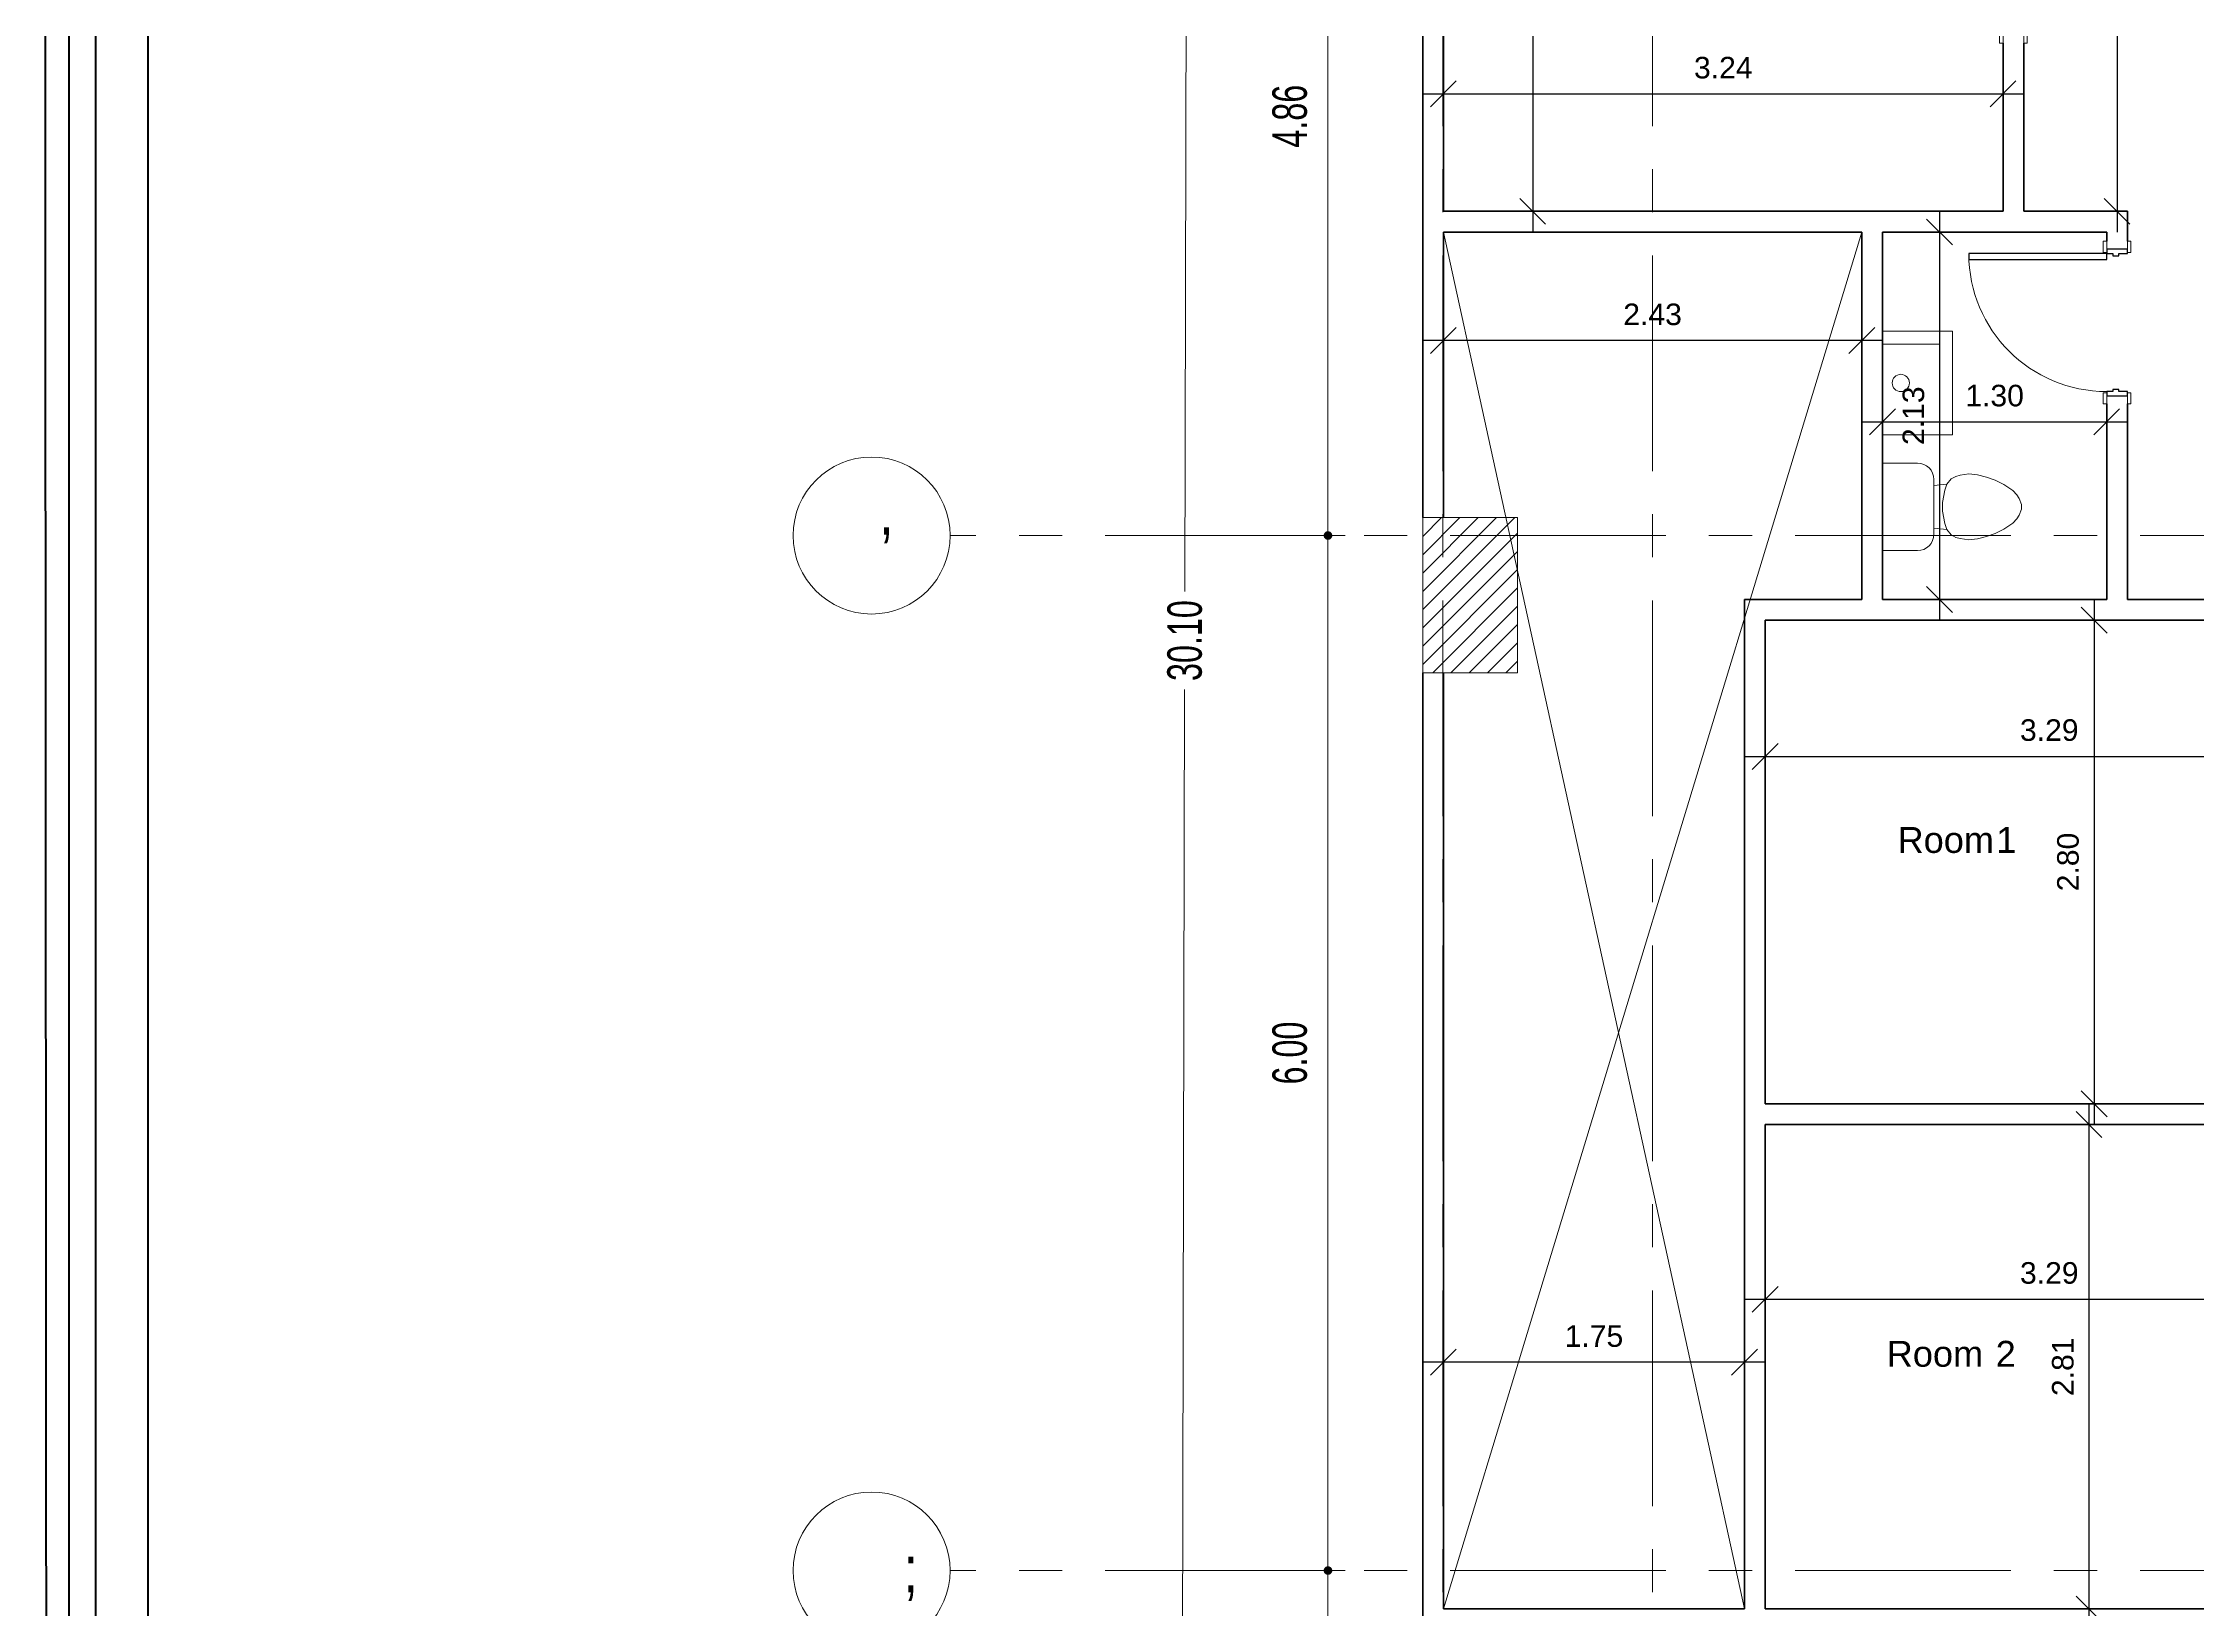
# Model space of a CAD drawing. Header units: metres. Extents: x -22 to 97, y 34 to 77.
# Drawn here: x -22.31 to -9.83, y 50.75 to 59.83 of the extents above; entities that cross this region are included whole.
import ezdxf

# ---------------------------------------------------------------- set-up
doc = ezdxf.new("R2010")
doc.units = ezdxf.units.M
doc.linetypes.add('CENTER', pattern=[2, 1.25, -0.25, 0.25, -0.25])
for name, color, linetype, lineweight in [('A-ANNO-DIMS', 211, 'Continuous', 9), ('A-DETL-THIN', 151, 'Continuous', 18), ('A-DOOR', 31, 'Continuous', 18), ('A-DOOR-FRAM', 31, 'Continuous', 25), ('AXIS', 251, 'CENTER', 5), ('COL', 4, 'Continuous', 15), ('G-ANNO-TEXT', 231, 'Continuous', 9), ('G-ANNO-TTLB-MEDM', 33, 'Continuous', 70), ('I-WALL', 2, 'Continuous', 18), ('P-SANR-FIXT', 6, 'Continuous', 18), ('S-COLS', 52, 'Continuous', 18)]:
    doc.layers.add(name, color=color, linetype=linetype, lineweight=lineweight)
doc.layers.add('text', color=3, linetype='Continuous')
doc.styles.add('_STYLE', font='XARB.SHX', dxfattribs={"width": 0.8, "height": 0.15})
doc.styles.add('Arial', font='arial.ttf', dxfattribs={"height": 0.15})
doc.styles.add('Arial_1', font='arial.ttf', dxfattribs={"height": 0.125})
doc.styles.add('xarab', font='xarab.shx', dxfattribs={"width": 0.7})
doc.dimstyles.new('ARAB', dxfattribs={"dimtxt": 0.2, "dimasz": 0.04, "dimexe": 0.1, "dimexo": 0.2, "dimgap": 0.09, "dimtad": 1, "dimzin": 0, "dimdsep": 46, "dimtxsty": 'xarab', "dimblk1": 'DOT', "dimblk2": 'DOT', "dimsah": 1, "dimcen": 0.09, "dimclrd": 1, "dimclre": 8, "dimclrt": 2, "dimadec": 0, "dimazin": 0, "dimtfac": 1, "dimtmove": 2, "dimatfit": 3, "dimldrblk": 'DOT', "dimfxl": 0, "dimtolj": 1, "dimtzin": 0, "dimarcsym": 0})
doc.dimstyles.new('Diagonal_-_2_5mm_Arial', dxfattribs={"dimscale": 0.3048, "dimtxt": 0.127532, "dimasz": 0.492126, "dimexe": 0.393701, "dimexo": 0.246063, "dimgap": 0.287073, "dimtad": 1, "dimrnd": 0.01, "dimzin": 0, "dimdsep": 46, "dimtxsty": 'Arial_1', "dimblk1": 'OBLIQUE', "dimblk2": 'OBLIQUE', "dimsah": 1, "dimcen": 0.09, "dimdle": 0.393701, "dimazin": 0, "dimtfac": 1, "dimtdec": 4, "dimtix": 1, "dimtmove": 0, "dimatfit": 3, "dimfxl": 0, "dimtvp": 1, "dimtolj": 1, "dimtzin": 0, "dimarcsym": 0})

# ---------------------------------------------------------------- blocks, each defined once
blk = doc.blocks.new('M_Door-Interior-Single-1_Panel-Wood - 80-478616-01 Ground Floor Copy 1')
at = {"layer": 'A-DOOR', "lineweight": 25}
for p, q in [((0.4, 0.856825), (0.365, 0.856825)), ((0.365, 0.856825), (0.365, 0.056825)), ((0.4, 0.056825), (0.4, 0.856825)), ((0.365, 0.056825), (0.4, 0.056825))]:
    blk.add_line(p, q, dxfattribs=at)
at = {"layer": 'A-DOOR'}
for p, q in [((-0.40635, 0.076825), (-0.47135, 0.076825)), ((-0.47135, 0.076825), (-0.47135, 0.056825)), ((-0.47135, 0.056825), (-0.40635, 0.056825)), ((-0.40635, 0.056825), (-0.40635, 0.076825)), ((0.47135, 0.076825), (0.40635, 0.076825)), ((0.40635, 0.076825), (0.40635, 0.056825)), ((0.40635, 0.056825), (0.47135, 0.056825)), ((0.47135, 0.056825), (0.47135, 0.076825)), ((-0.40635, -0.063175), (-0.47135, -0.063175)), ((-0.47135, -0.063175), (-0.47135, -0.083175)), ((-0.47135, -0.083175), (-0.40635, -0.083175)), ((-0.40635, -0.083175), (-0.40635, -0.063175)), ((0.47135, -0.063175), (0.40635, -0.063175)), ((0.40635, -0.063175), (0.40635, -0.083175)), ((0.40635, -0.083175), (0.47135, -0.083175)), ((0.47135, -0.083175), (0.47135, -0.063175))]:
    blk.add_line(p, q, dxfattribs=at)
blk.add_arc((0.4, 0.056825), 0.8, 90, 180, dxfattribs=at)
at = {"layer": 'A-DOOR-FRAM'}
for p, q in [((-0.4, 0.056825), (-0.425, 0.056825)), ((-0.425, 0.056825), (-0.425, -0.063175)), ((-0.4, 0.021825), (-0.4, 0.056825)), ((-0.3873, 0.021825), (-0.4, 0.021825)), ((-0.3873, -0.0131), (-0.3873, 0.021825)), ((0.4, 0.021825), (0.3873, 0.021825)), ((0.3873, 0.021825), (0.3873, -0.0131)), ((0.4, 0.056825), (0.4, 0.021825)), ((0.425, 0.056825), (0.4, 0.056825)), ((0.425, -0.063175), (0.425, 0.056825)), ((-0.425, -0.063175), (-0.4, -0.063175)), ((-0.4, -0.063175), (-0.4, -0.0131)), ((-0.4, -0.0131), (-0.3873, -0.0131)), ((0.3873, -0.0131), (0.4, -0.0131)), ((0.4, -0.0131), (0.4, -0.063175)), ((0.4, -0.063175), (0.425, -0.063175))]:
    blk.add_line(p, q, dxfattribs=at)
blk = doc.blocks.new('_Oblique')
at = {"color": 0, "linetype": 'ByBlock', "lineweight": -2}
blk.add_line((-0.5, -0.5), (0.5, 0.5), dxfattribs=at)
blk = doc.blocks.new('*D670')
at = {"layer": 'A-ANNO-DIMS', "color": 0, "lineweight": -2}
for p, q in [((-13.677, 61.427), (-13.677, 58.735)), ((-13.646, 61.307), (-13.797, 61.307)), ((-13.646, 58.855), (-13.797, 58.855))]:
    blk.add_line(p, q, dxfattribs=at)
at = {"layer": 'Defpoints', "color": 0}
for p in [(-13.571, 61.307), (-13.677, 58.855), (-13.571, 58.855)]:
    blk.add_point(p, dxfattribs=at)
at = {"layer": 'A-ANNO-DIMS', "color": 0, "lineweight": -2, "xscale": 0.15, "yscale": 0.15, "zscale": 0.15}
for p, rotation in [((-13.677, 61.307), 90), ((-13.677, 58.855), 270)]:
    blk.add_blockref('_Oblique', p, dxfattribs=dict(at, rotation=rotation))
at = {"layer": 'A-ANNO-DIMS', "color": 0, "insert": (-13.829, 60.081), "char_height": 0.125, "attachment_point": 5, "rotation": 90, "style": 'Arial_1'}
blk.add_mtext('\\A1;2.45', dxfattribs=at)
blk = doc.blocks.new('*D671')
at = {"layer": 'A-ANNO-DIMS', "color": 0, "lineweight": -2}
for p, q in [((-11.769, 57.635), (-10.229, 57.635)), ((-11.649, 57.666), (-11.649, 57.515)), ((-10.349, 57.666), (-10.349, 57.515))]:
    blk.add_line(p, q, dxfattribs=at)
at = {"layer": 'Defpoints', "color": 0}
for p in [(-11.649, 57.741), (-10.349, 57.741), (-10.349, 57.635)]:
    blk.add_point(p, dxfattribs=at)
at = {"layer": 'A-ANNO-DIMS', "color": 0, "lineweight": -2, "xscale": 0.15, "yscale": 0.15, "zscale": 0.15, "rotation": 180}
blk.add_blockref('_Oblique', (-11.649, 57.635), dxfattribs=at)
at = {"layer": 'A-ANNO-DIMS', "color": 0, "lineweight": -2, "xscale": 0.15, "yscale": 0.15, "zscale": 0.15}
blk.add_blockref('_Oblique', (-10.349, 57.635), dxfattribs=at)
at = {"layer": 'A-ANNO-DIMS', "color": 0, "insert": (-10.999, 57.786), "char_height": 0.125, "attachment_point": 5, "style": 'Arial_1'}
blk.add_mtext('\\A1;1.30', dxfattribs=at)
blk = doc.blocks.new('*D729')
at = {"layer": 'A-ANNO-DIMS', "color": 0, "lineweight": -2}
for p, q in [((-10.289, 62.541), (-10.289, 58.735)), ((-10.258, 62.421), (-10.409, 62.421)), ((-10.258, 58.855), (-10.409, 58.855))]:
    blk.add_line(p, q, dxfattribs=at)
at = {"layer": 'Defpoints', "color": 0}
for p in [(-10.183, 62.421), (-10.289, 58.855), (-10.183, 58.855)]:
    blk.add_point(p, dxfattribs=at)
at = {"layer": 'A-ANNO-DIMS', "color": 0, "lineweight": -2, "xscale": 0.15, "yscale": 0.15, "zscale": 0.15}
for p, rotation in [((-10.289, 62.421), 90), ((-10.289, 58.855), 270)]:
    blk.add_blockref('_Oblique', p, dxfattribs=dict(at, rotation=rotation))
at = {"layer": 'A-ANNO-DIMS', "color": 0, "insert": (-10.44, 60.638), "char_height": 0.125, "attachment_point": 5, "rotation": 90, "style": 'Arial_1'}
blk.add_mtext('\\A1;3.57', dxfattribs=at)
blk = doc.blocks.new('*D749')
at = {"layer": 'A-ANNO-DIMS', "color": 0, "lineweight": -2}
for p, q in [((-14.195, 59.567), (-14.195, 59.416)), ((-10.95, 59.567), (-10.95, 59.416)), ((-14.315, 59.536), (-10.83, 59.536))]:
    blk.add_line(p, q, dxfattribs=at)
at = {"layer": 'Defpoints', "color": 0}
for p in [(-14.195, 59.642), (-10.95, 59.642), (-10.95, 59.536)]:
    blk.add_point(p, dxfattribs=at)
at = {"layer": 'A-ANNO-DIMS', "color": 0, "lineweight": -2, "xscale": 0.15, "yscale": 0.15, "zscale": 0.15, "rotation": 180}
blk.add_blockref('_Oblique', (-14.195, 59.536), dxfattribs=at)
at = {"layer": 'A-ANNO-DIMS', "color": 0, "lineweight": -2, "xscale": 0.15, "yscale": 0.15, "zscale": 0.15}
blk.add_blockref('_Oblique', (-10.95, 59.536), dxfattribs=at)
at = {"layer": 'A-ANNO-DIMS', "color": 0, "insert": (-12.572, 59.687), "char_height": 0.125, "attachment_point": 5, "style": 'Arial_1'}
blk.add_mtext('\\A1;3.24', dxfattribs=at)
blk = doc.blocks.new('*D758')
at = {"layer": 'A-ANNO-DIMS', "color": 0, "lineweight": -2}
for p, q in [((-11.318, 58.855), (-11.318, 56.485)), ((-11.287, 58.735), (-11.438, 58.735)), ((-11.287, 56.605), (-11.438, 56.605))]:
    blk.add_line(p, q, dxfattribs=at)
at = {"layer": 'Defpoints', "color": 0}
for p in [(-11.212, 58.735), (-11.318, 56.605), (-11.212, 56.605)]:
    blk.add_point(p, dxfattribs=at)
at = {"layer": 'A-ANNO-DIMS', "color": 0, "lineweight": -2, "xscale": 0.15, "yscale": 0.15, "zscale": 0.15}
for p, rotation in [((-11.318, 58.735), 90), ((-11.318, 56.605), 270)]:
    blk.add_blockref('_Oblique', p, dxfattribs=dict(at, rotation=rotation))
at = {"layer": 'A-ANNO-DIMS', "color": 0, "insert": (-11.469, 57.67), "char_height": 0.125, "attachment_point": 5, "rotation": 90, "style": 'Arial_1'}
blk.add_mtext('\\A1;2.13', dxfattribs=at)
blk = doc.blocks.new('DOT')
for p, q in [((0.99, 0), (-2.52, 0)), ((0, 0), (0, 1.5)), ((0, 0), (0, -1.5))]:
    blk.add_line(p, q)
at = {"const_width": 0.5}
blk.add_lwpolyline([(-0.25, 0, 1), (0.25, 0, 1)], format="xyb", close=True, dxfattribs=at)
blk = doc.blocks.new('*D272')
at = {"color": 8, "lineweight": -2}
for p, q in [((8793.364, -586.084), (8793.084, -586.084)), ((8793.299, -616.237), (8793.019, -616.236))]:
    blk.add_line(p, q, dxfattribs=at)
at = {"color": 1, "lineweight": -2}
for p, q in [((8793.184, -586.134), (8793.151, -601.281)), ((8793.119, -616.186), (8793.15, -601.849))]:
    blk.add_line(p, q, dxfattribs=at)
at = {"layer": 'Defpoints', "color": 0}
for p in [(8793.184, -586.084), (8794.602, -586.087, 0), (8794.537, -616.239, 0)]:
    blk.add_point(p, dxfattribs=at)
at = {"color": 1, "lineweight": -2, "xscale": 0.05, "yscale": 0.05, "zscale": 0.05}
for p, rotation in [((8793.184, -586.084), 89.87494342817592), ((8793.119, -616.236), 269.8749434281759)]:
    blk.add_blockref('DOT', p, dxfattribs=dict(at, rotation=rotation))
at = {"color": 2, "insert": (8793.151, -601.565), "char_height": 0.2, "attachment_point": 5, "rotation": 89.8749, "style": 'xarab'}
blk.add_mtext('\\A1;30.10', dxfattribs=at)
blk = doc.blocks.new('*D279')
at = {"color": 8, "lineweight": -2}
for p, q in [((8793.837, -596.095), (8794.081, -596.095)), ((8793.838, -600.956), (8794.081, -600.956))]:
    blk.add_line(p, q, dxfattribs=at)
at = {"color": 1, "lineweight": -2}
blk.add_line((8793.981, -596.145), (8793.981, -600.906), dxfattribs=at)
at = {"layer": 'Defpoints', "color": 0}
for p in [(8793.637, -596.095, 0), (8793.638, -600.956, 0), (8793.981, -600.956)]:
    blk.add_point(p, dxfattribs=at)
at = {"color": 1, "lineweight": -2, "xscale": 0.05, "yscale": 0.05, "zscale": 0.05}
for p, rotation in [((8793.981, -596.095), 90), ((8793.981, -600.956), 270)]:
    blk.add_blockref('DOT', p, dxfattribs=dict(at, rotation=rotation))
at = {"color": 2, "insert": (8793.76, -598.525), "char_height": 0.2, "attachment_point": 5, "rotation": 90, "style": 'xarab'}
blk.add_mtext('\\A1;4.86', dxfattribs=at)
blk = doc.blocks.new('*D280')
at = {"color": 8, "lineweight": -2}
for p, q in [((8793.838, -600.956), (8794.081, -600.956)), ((8793.838, -606.956), (8794.081, -606.956))]:
    blk.add_line(p, q, dxfattribs=at)
at = {"color": 1, "lineweight": -2}
blk.add_line((8793.981, -601.006), (8793.981, -606.906), dxfattribs=at)
at = {"layer": 'Defpoints', "color": 0}
for p in [(8793.638, -600.956, 0), (8793.638, -606.956, 0), (8793.981, -606.956)]:
    blk.add_point(p, dxfattribs=at)
at = {"color": 1, "lineweight": -2, "xscale": 0.05, "yscale": 0.05, "zscale": 0.05}
for p, rotation in [((8793.981, -600.956), 90), ((8793.981, -606.956), 270)]:
    blk.add_blockref('DOT', p, dxfattribs=dict(at, rotation=rotation))
at = {"color": 2, "insert": (8793.76, -603.956), "char_height": 0.2, "attachment_point": 5, "rotation": 90, "style": 'xarab'}
blk.add_mtext('\\A1;6.00', dxfattribs=at)
blk = doc.blocks.new('*D281')
at = {"color": 8, "lineweight": -2}
for p, q in [((8793.801, -606.956), (8794.081, -606.956)), ((8793.853, -608.916), (8794.081, -608.916))]:
    blk.add_line(p, q, dxfattribs=at)
at = {"color": 1, "lineweight": -2}
blk.add_line((8793.981, -607.006), (8793.981, -608.866), dxfattribs=at)
at = {"layer": 'Defpoints', "color": 0}
for p in [(8793.455, -606.956, 0), (8793.653, -608.916, 0), (8793.981, -608.916)]:
    blk.add_point(p, dxfattribs=at)
at = {"color": 1, "lineweight": -2, "xscale": 0.05, "yscale": 0.05, "zscale": 0.05}
for p, rotation in [((8793.981, -606.956), 90), ((8793.981, -608.916), 270)]:
    blk.add_blockref('DOT', p, dxfattribs=dict(at, rotation=rotation))
at = {"color": 2, "insert": (8793.76, -607.936), "char_height": 0.2, "attachment_point": 5, "rotation": 90, "style": 'xarab'}
blk.add_mtext('\\A1;1.96', dxfattribs=at)
blk = doc.blocks.new('M_Toilet-Domestic-3D - M_Toilet-Domestic-3D-V2-01 Ground Floor Copy 1')
at = {"layer": 'P-SANR-FIXT'}
for p, q in [((-0.253, 0.298), (-0.253, 0.495)), ((0.253, 0.495), (0.253, 0.298)), ((-0.132, 0.127), (-0.163, 0.102)), ((0.159, 0.204), (-0.159, 0.204)), ((-0.123, 0.204), (-0.132, 0.127)), ((-0.097, 0.14), (-0.132, 0.127)), ((-0.025, 0.152), (-0.097, 0.14)), ((0.025, 0.152), (-0.025, 0.152)), ((0.097, 0.14), (0.025, 0.152)), ((0.132, 0.127), (0.097, 0.14)), ((0.123, 0.204), (0.132, 0.127)), ((0.163, 0.102), (0.132, 0.127)), ((-0.188, 0.025), (-0.191, 0)), ((-0.191, 0), (-0.186, -0.051)), ((-0.184, 0.051), (-0.188, 0.025)), ((-0.177, 0.076), (-0.184, 0.051)), ((-0.163, 0.102), (-0.177, 0.076)), ((0.177, 0.076), (0.163, 0.102)), ((0.184, 0.051), (0.177, 0.076)), ((0.188, 0.025), (0.184, 0.051)), ((0.186, -0.051), (0.191, 0)), ((0.191, 0), (0.188, 0.025)), ((-0.186, -0.051), (-0.172, -0.102)), ((-0.172, -0.102), (-0.154, -0.152)), ((0.154, -0.152), (0.172, -0.102)), ((0.172, -0.102), (0.186, -0.051)), ((-0.154, -0.152), (-0.13, -0.203)), ((-0.13, -0.203), (-0.095, -0.254)), ((0.095, -0.254), (0.13, -0.203)), ((0.13, -0.203), (0.154, -0.152)), ((-0.095, -0.254), (-0.07, -0.279)), ((-0.07, -0.279), (-0.048, -0.292)), ((-0.048, -0.292), (-0.013, -0.305)), ((-0.013, -0.305), (0.013, -0.305)), ((0.013, -0.305), (0.048, -0.292)), ((0.048, -0.292), (0.07, -0.279)), ((0.07, -0.279), (0.095, -0.254))]:
    blk.add_line(p, q, dxfattribs=at)
for centre, start, end in [((-0.159, 0.298), 180, 270), ((0.159, 0.298), 270, 360)]:
    blk.add_arc(centre, 0.0946, start, end, dxfattribs=at)
blk = doc.blocks.new('M_Sink-Mop-2D - M_Sink-Mop-2D-V3-01 Ground Floor Copy 1')
at = {"layer": 'P-SANR-FIXT'}
for p, q in [((0.3, 0.4), (-0.3, 0.4)), ((-0.3, 0.4), (-0.3, 0)), ((0.3, 0), (0.3, 0.4)), ((-0.225, 0.325), (0.225, 0.325)), ((-0.225, 0), (-0.225, 0.325)), ((0.225, 0.325), (0.225, 0))]:
    blk.add_line(p, q, dxfattribs=at)
blk.add_circle((0, 0.1), 0.05, dxfattribs=at)
blk = doc.blocks.new('*D769')
at = {"layer": 'A-ANNO-DIMS', "color": 0, "lineweight": -2}
for p, q in [((-10.422, 56.605), (-10.422, 53.561)), ((-10.769, 56.485), (-10.302, 56.485)), ((-10.769, 53.681), (-10.302, 53.681))]:
    blk.add_line(p, q, dxfattribs=at)
at = {"layer": 'Defpoints', "color": 0}
for p in [(-10.844, 56.485), (-10.844, 53.681), (-10.422, 53.681)]:
    blk.add_point(p, dxfattribs=at)
at = {"layer": 'A-ANNO-DIMS', "color": 0, "lineweight": -2, "xscale": 0.15, "yscale": 0.15, "zscale": 0.15}
for p, rotation in [((-10.422, 56.485), 90), ((-10.422, 53.681), 270)]:
    blk.add_blockref('_Oblique', p, dxfattribs=dict(at, rotation=rotation))
at = {"layer": 'A-ANNO-DIMS', "color": 0, "insert": (-10.573, 55.083), "char_height": 0.125, "attachment_point": 5, "rotation": 90, "style": 'Arial_1'}
blk.add_mtext('\\A1;2.80', dxfattribs=at)
blk = doc.blocks.new('*D770')
at = {"layer": 'A-ANNO-DIMS', "color": 0, "lineweight": -2}
for p, q in [((-10.452, 53.681), (-10.452, 50.633)), ((-10.497, 53.561), (-10.572, 53.561)), ((-10.497, 50.753), (-10.572, 50.753))]:
    blk.add_line(p, q, dxfattribs=at)
at = {"layer": 'Defpoints', "color": 0}
for p in [(-10.422, 53.561), (-10.452, 50.753), (-10.422, 50.753)]:
    blk.add_point(p, dxfattribs=at)
at = {"layer": 'A-ANNO-DIMS', "color": 0, "lineweight": -2, "xscale": 0.15, "yscale": 0.15, "zscale": 0.15}
for p, rotation in [((-10.452, 53.561), 90), ((-10.452, 50.753), 270)]:
    blk.add_blockref('_Oblique', p, dxfattribs=dict(at, rotation=rotation))
at = {"layer": 'A-ANNO-DIMS', "color": 0, "insert": (-10.603, 52.157), "char_height": 0.125, "attachment_point": 5, "rotation": 90, "style": 'Arial_1'}
blk.add_mtext('\\A1;2.81', dxfattribs=at)
blk = doc.blocks.new('*D771')
at = {"layer": 'A-ANNO-DIMS', "color": 0, "lineweight": -2}
for p, q in [((-12.449, 55.695), (-8.915, 55.695)), ((-12.329, 55.158), (-12.329, 55.815)), ((-9.035, 55.158), (-9.035, 55.815))]:
    blk.add_line(p, q, dxfattribs=at)
at = {"layer": 'Defpoints', "color": 0}
for p in [(-9.035, 55.695), (-12.329, 55.083), (-9.035, 55.083)]:
    blk.add_point(p, dxfattribs=at)
at = {"layer": 'A-ANNO-DIMS', "color": 0, "lineweight": -2, "xscale": 0.15, "yscale": 0.15, "zscale": 0.15, "rotation": 180}
blk.add_blockref('_Oblique', (-12.329, 55.695), dxfattribs=at)
at = {"layer": 'A-ANNO-DIMS', "color": 0, "lineweight": -2, "xscale": 0.15, "yscale": 0.15, "zscale": 0.15}
blk.add_blockref('_Oblique', (-9.035, 55.695), dxfattribs=at)
at = {"layer": 'A-ANNO-DIMS', "color": 0, "insert": (-10.682, 55.847), "char_height": 0.125, "attachment_point": 5, "style": 'Arial_1'}
blk.add_mtext('\\A1;3.29', dxfattribs=at)
blk = doc.blocks.new('*D772')
at = {"layer": 'A-ANNO-DIMS', "color": 0, "lineweight": -2}
for p, q in [((-12.329, 52.359), (-12.329, 52.668)), ((-9.035, 52.359), (-9.035, 52.668)), ((-12.449, 52.548), (-8.915, 52.548))]:
    blk.add_line(p, q, dxfattribs=at)
at = {"layer": 'Defpoints', "color": 0}
for p in [(-9.035, 52.548), (-12.329, 52.284), (-9.035, 52.284)]:
    blk.add_point(p, dxfattribs=at)
at = {"layer": 'A-ANNO-DIMS', "color": 0, "lineweight": -2, "xscale": 0.15, "yscale": 0.15, "zscale": 0.15, "rotation": 180}
blk.add_blockref('_Oblique', (-12.329, 52.548), dxfattribs=at)
at = {"layer": 'A-ANNO-DIMS', "color": 0, "lineweight": -2, "xscale": 0.15, "yscale": 0.15, "zscale": 0.15}
blk.add_blockref('_Oblique', (-9.035, 52.548), dxfattribs=at)
at = {"layer": 'A-ANNO-DIMS', "color": 0, "insert": (-10.682, 52.7), "char_height": 0.125, "attachment_point": 5, "style": 'Arial_1'}
blk.add_mtext('\\A1;3.29', dxfattribs=at)
blk = doc.blocks.new('*D781')
at = {"layer": 'A-ANNO-DIMS', "color": 0, "lineweight": -2}
for p, q in [((-14.195, 57.868), (-14.195, 58.226)), ((-11.769, 57.868), (-11.769, 58.226)), ((-11.649, 58.106), (-14.315, 58.106))]:
    blk.add_line(p, q, dxfattribs=at)
at = {"layer": 'Defpoints', "color": 0}
for p in [(-14.195, 58.106), (-14.195, 57.793), (-11.769, 57.793)]:
    blk.add_point(p, dxfattribs=at)
at = {"layer": 'A-ANNO-DIMS', "color": 0, "lineweight": -2, "xscale": 0.15, "yscale": 0.15, "zscale": 0.15, "rotation": 180}
blk.add_blockref('_Oblique', (-14.195, 58.106), dxfattribs=at)
at = {"layer": 'A-ANNO-DIMS', "color": 0, "lineweight": -2, "xscale": 0.15, "yscale": 0.15, "zscale": 0.15}
blk.add_blockref('_Oblique', (-11.769, 58.106), dxfattribs=at)
at = {"layer": 'A-ANNO-DIMS', "color": 0, "insert": (-12.982, 58.257), "char_height": 0.125, "attachment_point": 5, "style": 'Arial_1'}
blk.add_mtext('\\A1;2.43', dxfattribs=at)
blk = doc.blocks.new('*D782')
at = {"layer": 'A-ANNO-DIMS', "color": 0, "lineweight": -2}
for p, q in [((-14.195, 55.818), (-14.195, 52.063)), ((-12.449, 55.818), (-12.449, 52.063)), ((-12.329, 52.183), (-14.315, 52.183))]:
    blk.add_line(p, q, dxfattribs=at)
at = {"layer": 'Defpoints', "color": 0}
for p in [(-14.195, 55.893), (-12.449, 55.893), (-14.195, 52.183)]:
    blk.add_point(p, dxfattribs=at)
at = {"layer": 'A-ANNO-DIMS', "color": 0, "lineweight": -2, "xscale": 0.15, "yscale": 0.15, "zscale": 0.15, "rotation": 180}
blk.add_blockref('_Oblique', (-14.195, 52.183), dxfattribs=at)
at = {"layer": 'A-ANNO-DIMS', "color": 0, "lineweight": -2, "xscale": 0.15, "yscale": 0.15, "zscale": 0.15}
blk.add_blockref('_Oblique', (-12.449, 52.183), dxfattribs=at)
at = {"layer": 'A-ANNO-DIMS', "color": 0, "insert": (-13.322, 52.334), "char_height": 0.125, "attachment_point": 5, "style": 'Arial_1'}
blk.add_mtext('\\A1;1.75', dxfattribs=at)
blk = doc.blocks.new('rtgr')
at = {"layer": 'AXIS', "linetype": 'CENTER'}
for p, q in [((8794.647, -620.582, 0), (8794.647, -584.112, 0)), ((8795.862, -620.582, 0), (8795.862, -584.112, 0)), ((8829.94, -600.956, 0), (8791.79, -600.956, 0)), ((8829.94, -606.956, 0), (8791.79, -606.956, 0))]:
    blk.add_line(p, q, dxfattribs=at)
at = {"layer": 'COL'}
for centre in [(8791.335, -600.956, 0), (8791.335, -606.956, 0)]:
    blk.add_circle(centre, 0.455, dxfattribs=at)
at = {"layer": 'text', "style": '_STYLE', "width": 0.8}
for s, p in [(',', (8791.381, -600.951, 0)), (';', (8791.522, -607.082, 0))]:
    blk.add_text(s, height=0.27, dxfattribs=at).set_placement(p)
dim = blk.add_linear_dim(base=(8793.184, -586.084, 0), p1=(8794.537, -616.239, 0), p2=(8794.602, -586.087, 0), angle=89.8749, text='30.10', dimstyle='ARAB', override={"dimasz": 0.05, "dimfxl": 0.18, "dimfxlon": 1})
dim.commit()
dim.dimension.update_dxf_attribs({"geometry": '*D272', "text_midpoint": (8793.151, -601.565, 0), "dimtype": 129})
for base, p1, p2, picture, middle in [((8793.981, -600.956, 0), (8793.637, -596.095, 0), (8793.638, -600.956, 0), '*D279', (8793.76, -598.525, 0)), ((8793.981, -606.956, 0), (8793.638, -600.956, 0), (8793.638, -606.956, 0), '*D280', (8793.76, -603.956, 0)), ((8793.981, -608.916, 0), (8793.455, -606.956, 0), (8793.653, -608.916, 0), '*D281', (8793.76, -607.936, 0))]:
    dim = blk.add_linear_dim(base=base, p1=p1, p2=p2, angle=90, dimstyle='ARAB', override={"dimasz": 0.05, "dimfxl": 0.18, "dimfxlon": 1})
    dim.commit()
    dim.dimension.update_dxf_attribs({"geometry": picture, "text_midpoint": middle})

msp = doc.modelspace()

# ---------------------------------------------------------------- hatches: boundary and pattern name
at = {"layer": 'S-COLS'}
h = msp.add_hatch(dxfattribs=at)
h.set_pattern_fill('FP_5', color=256, style=0, pattern_type=2)
h.set_pattern_definition([(45, (0, 51.23831), (-0.053033, 0.053033), [])])
h.paths.add_polyline_path([(-14.19455, 56.17933), (-13.76455, 56.17933), (-13.76455, 57.07933), (-14.31455, 57.07933), (-14.31455, 56.17933), (-14.29418, 56.17933)], flags=0)

# ---------------------------------------------------------------- linework, layer by layer
at = {"layer": 'A-DETL-THIN'}
for p, q in [((-14.19455, 50.75313), (-11.76883, 58.73507)), ((-12.44857, 50.75313), (-14.19455, 58.73507))]:
    msp.add_line(p, q, dxfattribs=at)
at = {"layer": 'G-ANNO-TTLB-MEDM'}
for points in [[(-22.31363, 76.99575), (-22.2861, 34.18173), (34.27819, 34.18173), (34.25066, 76.99575)], [(-22.16474, 76.80089), (-22.16474, 34.30309), (34.15683, 34.30309), (34.15683, 76.80089)], [(-22.00789, 76.54085), (25.54041, 76.54085), (25.54041, 34.42445), (-22.00789, 34.42445)], [(-21.7045, 76.20728), (25.23702, 76.20728), (25.23702, 34.72784), (-21.7045, 34.72784)]]:
    msp.add_lwpolyline(points, close=True, dxfattribs=at)
at = {"layer": 'I-WALL', "lineweight": 35}
for p, q in [((-14.31455, 65.83263), (-14.31455, 57.07933)), ((-14.19455, 58.85507), (-14.19455, 61.30663)), ((-10.95004, 59.83028), (-10.95004, 58.85507)), ((-10.83004, 58.85507), (-10.83004, 59.83028)), ((-10.95004, 58.85507), (-14.19455, 58.85507)), ((-10.22883, 58.85507), (-10.83004, 58.85507)), ((-10.22883, 58.68142), (-10.22883, 58.85507)), ((-14.19455, 57.07933), (-14.19455, 58.73507)), ((-14.19455, 58.73507), (-11.76883, 58.73507)), ((-11.76883, 56.60507), (-11.76883, 58.73507)), ((-11.64883, 56.60507), (-11.64883, 58.73507)), ((-11.64883, 58.73507), (-10.34883, 58.73507)), ((-10.34883, 58.73507), (-10.34883, 58.68142)), ((-10.34883, 57.73872), (-10.34883, 56.60507)), ((-10.22883, 56.60507), (-10.22883, 57.73872)), ((-11.76883, 56.60507), (-12.44857, 56.60507)), ((-12.44857, 56.60507), (-12.44857, 50.75313)), ((-10.34883, 56.60507), (-11.64883, 56.60507)), ((-8.9146, 56.60507), (-10.22883, 56.60507)), ((-12.32857, 56.48507), (-9.35883, 56.48507)), ((-12.32857, 53.68114), (-12.32857, 56.48507)), ((-14.31455, 56.17933), (-14.31455, 50.13532)), ((-14.19455, 50.75313), (-14.19455, 56.17933)), ((-9.0346, 53.68114), (-12.32857, 53.68114)), ((-12.32857, 50.75313), (-12.32857, 53.56114)), ((-12.32857, 53.56114), (-9.0346, 53.56114)), ((-12.44857, 50.75313), (-14.19455, 50.75313)), ((-9.0346, 50.75313), (-12.32857, 50.75313))]:
    msp.add_line(p, q, dxfattribs=at)
at = {"layer": 'I-WALL'}
for p, q in [((-14.31455, 57.07933), (-14.19455, 57.07933)), ((-14.19455, 56.17933), (-14.31455, 56.17933))]:
    msp.add_line(p, q, dxfattribs=at)
at = {"layer": 'S-COLS'}
for p, q in [((-14.19455, 57.07933), (-14.31455, 57.07933)), ((-14.31455, 57.07933), (-14.31455, 56.17933)), ((-13.76455, 57.07933), (-14.19455, 57.07933)), ((-13.76455, 56.17933), (-13.76455, 57.07933)), ((-14.31455, 56.17933), (-14.19455, 56.17933)), ((-14.19455, 56.17933), (-13.76455, 56.17933))]:
    msp.add_line(p, q, dxfattribs=at)

# ---------------------------------------------------------------- block references
at = {"layer": 'A-ANNO-DIMS'}
msp.add_blockref('rtgr', (-8808.84499, 657.93152, -0.00003), dxfattribs=at)
at = {"layer": 'A-DOOR'}
for p, rotation in [((-10.89321, 60.30163), 90), ((-10.292, 58.21007), 89.99999999999991)]:
    msp.add_blockref('M_Door-Interior-Single-1_Panel-Wood - 80-478616-01 Ground Floor Copy 1', p, dxfattribs=dict(at, rotation=rotation))
at = {"layer": 'P-SANR-FIXT'}
for name, p, rotation in [('M_Sink-Mop-2D - M_Sink-Mop-2D-V3-01 Ground Floor Copy 1', (-11.64286, 57.86003), 269.9999999999997), ('M_Toilet-Domestic-3D - M_Toilet-Domestic-3D-V2-01 Ground Floor Copy 1', (-11.14816, 57.14164), 89.9999999999999)]:
    msp.add_blockref(name, p, dxfattribs=dict(at, rotation=rotation))

# ---------------------------------------------------------------- texts
at = {"layer": 'G-ANNO-TEXT', "color": 7, "char_height": 0.15, "attachment_point": 1, "style": 'Arial'}
for s, insert, width in [('Room', (-11.56164, 55.28575), 0.6934597), ('\\fArial|b0|i0|c178|p34|;1', (-10.98948, 55.28575), 0.1443038), ('Room ', (-11.6243, 52.30712), 0.7656116), ('\\fArial|b0|i0|c178|p34|;2', (-10.9926, 52.30712), 0.1443038)]:
    msp.add_mtext(s, dxfattribs=dict(at, insert=insert, width=width))

# ---------------------------------------------------------------- dimensions: what is measured, and where the dimension line sits
at = {"layer": 'A-ANNO-DIMS'}
for base, p1, p2, override, picture, middle in [((-10.28877, 58.85507), (-10.1827, 62.42113), (-10.1827, 58.85507), {"dimpost": '<>', "dimfxl": 3.566056}, '*D729', (-10.44013, 60.6381)), ((-13.67729, 58.85507), (-13.57123, 61.30663), (-13.57123, 58.85507), {"dimpost": '<>', "dimfxl": 2.451555}, '*D670', (-13.82862, 60.08085)), ((-11.31786, 56.60507), (-11.21179, 58.73507), (-11.21179, 56.60507), {"dimpost": '<>', "dimfxl": 2.13}, '*D758', (-11.46922, 57.67007)), ((-10.42173, 53.68114), (-10.8437, 56.48507), (-10.8437, 53.68114), {"dimpost": '<>', "dimfxl": 4.395852}, '*D769', (-10.57305, 55.08311)), ((-10.45212, 50.75313), (-10.42173, 53.56114), (-10.42173, 50.75313), {"dimpost": '<>', "dimfxl": 4.395852}, '*D770', (-10.60344, 52.15714))]:
    dim = msp.add_linear_dim(base=base, p1=p1, p2=p2, angle=90, dimstyle='Diagonal_-_2_5mm_Arial', override=override, dxfattribs=at)
    dim.commit()
    dim.dimension.update_dxf_attribs({"geometry": picture, "text_midpoint": middle})
for base, p1, p2, override, picture, middle in [((-10.95004, 59.53562), (-14.19455, 59.64169), (-10.95004, 59.64169), {"dimpost": '<>', "dimfxl": 3.244511}, '*D749', (-12.57229, 59.68698)), ((-14.19455, 58.10598), (-11.76883, 57.79254), (-14.19455, 57.79254), {"dimpost": '<>', "dimfxl": 4.395852}, '*D781', (-12.98169, 58.25734)), ((-10.34883, 57.63503), (-11.64883, 57.7411), (-10.34883, 57.7411), {"dimpost": '<>', "dimfxl": 1.3}, '*D671', (-10.99883, 57.7864)), ((-14.19455, 52.18284), (-12.44857, 55.89346), (-14.19455, 55.89346), {"dimpost": '<>', "dimfxl": 4.395852}, '*D782', (-13.32156, 52.33416)), ((-9.0346, 55.69533), (-12.32857, 55.08311), (-9.0346, 55.08311), {"dimpost": '<>', "dimfxl": 4.395852}, '*D771', (-10.68158, 55.8467)), ((-9.0346, 52.54832), (-12.32857, 52.28415), (-9.0346, 52.28415), {"dimpost": '<>', "dimfxl": 4.395852}, '*D772', (-10.68158, 52.69968))]:
    dim = msp.add_linear_dim(base=base, p1=p1, p2=p2, dimstyle='Diagonal_-_2_5mm_Arial', override=override, dxfattribs=at)
    dim.commit()
    dim.dimension.update_dxf_attribs({"geometry": picture, "text_midpoint": middle})

doc.saveas('drawing.dxf')
